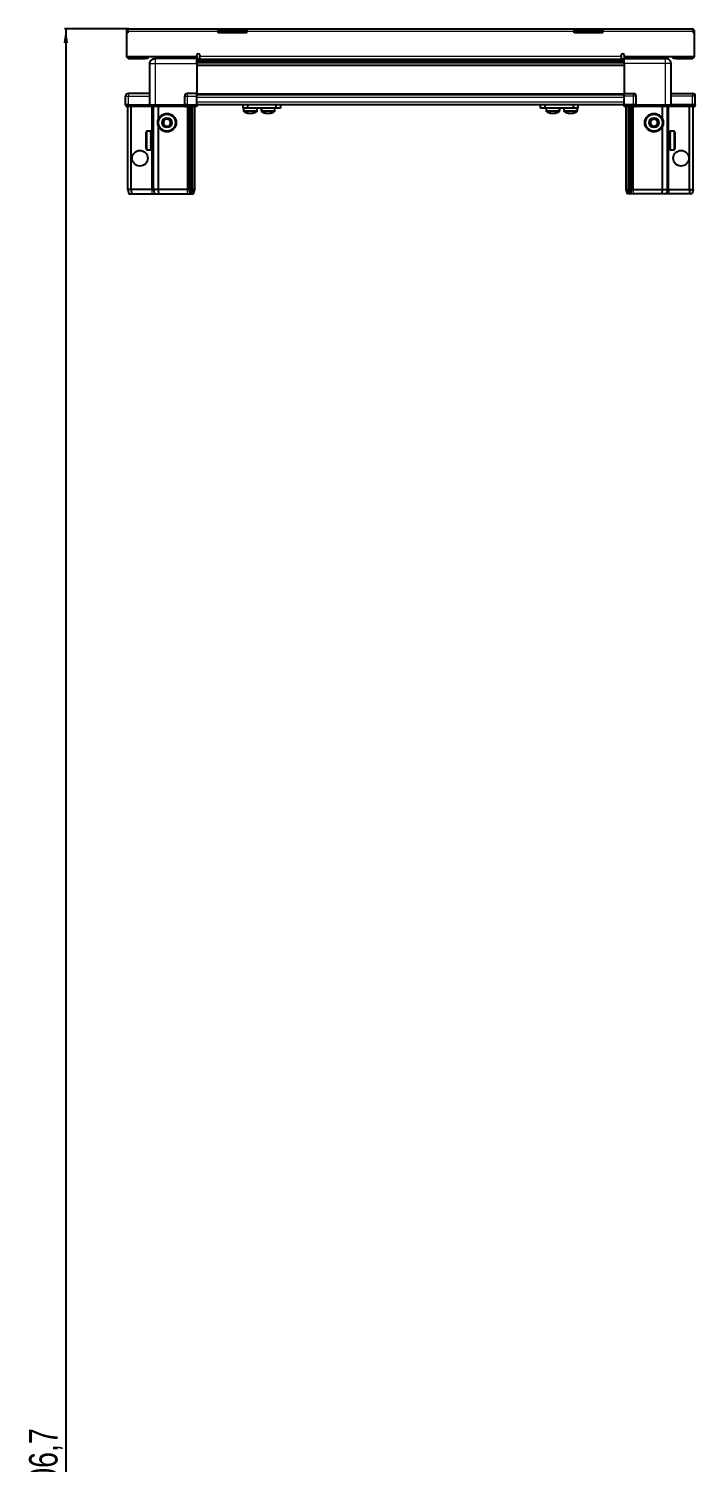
# Model space of a CAD drawing. Header units: millimetres. Extents: x 1021 to 4264, y -1438 to 1683.
# Drawn here: x 1077 to 1545, y -431 to 575 of the extents above; entities that cross this region are included whole.
import ezdxf

# ---------------------------------------------------------------- set-up
doc = ezdxf.new("R2010")
doc.units = ezdxf.units.MM
doc.layers.add('FORMAT', color=7, linetype='Continuous')
doc.styles.add('SLDTEXTSTYLE0', font='TXT', dxfattribs={"width": 0.75})
doc.dimstyles.new('SLDDIMSTYLE0', dxfattribs={"dimtxt": 20, "dimasz": 10, "dimexe": 0, "dimexo": 0.0625, "dimgap": 5, "dimtad": 2, "dimdec": 1, "dimrnd": 1e-09, "dimzin": 12, "dimdsep": 46, "dimtxsty": 'SLDTEXTSTYLE0', "dimsah": 1, "dimcen": 0.09, "dimadec": 0, "dimazin": 3, "dimtfac": 1, "dimtofl": 0, "dimtmove": 0, "dimatfit": 3, "dimfxl": 0, "dimfrac": 2, "dimtolj": 1, "dimtzin": 12, "dimarcsym": 0})

# ---------------------------------------------------------------- blocks, each defined once
blk = doc.blocks.new('_D_8')
at = {"layer": 'FORMAT'}
for p, q in [((1146.7, 575.4), (1101.6, 575.4)), ((1102.6, 575.4), (1102.6, -1431.3)), ((1147.2, -1431.3), (1101.6, -1431.3))]:
    blk.add_line(p, q, dxfattribs=at)
for points in [[(1102.6, 575.4), (1101.1, 565.4), (1104.2, 565.4)], [(1102.6, -1431.3), (1104.2, -1421.3), (1101.1, -1421.3)]]:
    blk.add_solid(points, dxfattribs=at)
at = {"layer": 'FORMAT', "insert": (1076.8, -468.6), "char_height": 20, "attachment_point": 1, "rotation": 90, "style": 'SLDTEXTSTYLE0'}
blk.add_mtext('2006,7', dxfattribs=at)

msp = doc.modelspace()

# ---------------------------------------------------------------- linework, layer by layer
at = {"color": 7, "linetype": 'Continuous', "lineweight": 25}
for p, q in [((1146.73, 575.42), (1209.63, 575.42)), ((1209.63, 573.32), (1209.63, 575.42)), ((1209.63, 575.42), (1219.63, 575.42)), ((1219.63, 573.92), (1209.63, 573.92)), ((1219.63, 575.42), (1229.63, 575.42)), ((1229.63, 573.92), (1219.63, 573.92)), ((1229.63, 575.42), (1459.63, 575.42)), ((1229.63, 575.42), (1229.63, 573.32)), ((1459.63, 573.32), (1459.63, 575.42)), ((1459.63, 575.42), (1469.63, 575.42)), ((1469.63, 573.92), (1459.63, 573.92)), ((1469.63, 575.42), (1479.63, 575.42)), ((1479.63, 573.92), (1469.63, 573.92)), ((1479.63, 575.42), (1542.53, 575.42)), ((1479.63, 575.42), (1479.63, 573.32)), ((1146.13, 573.32), (1145.13, 573.32)), ((1145.13, 573.32), (1145.13, 572.42)), ((1145.13, 572.42), (1145.13, 555.92)), ((1146.13, 572.42), (1145.13, 572.42)), ((1146.13, 573.32), (1146.13, 572.42)), ((1209.63, 572.42), (1209.63, 573.32)), ((1229.63, 572.42), (1209.63, 572.42)), ((1229.63, 572.42), (1229.63, 573.32)), ((1459.63, 572.42), (1459.63, 573.32)), ((1479.63, 572.42), (1459.63, 572.42)), ((1479.63, 572.42), (1479.63, 573.32)), ((1543.13, 573.32), (1543.13, 572.42)), ((1543.13, 573.32), (1544.13, 573.32)), ((1544.13, 572.42), (1543.13, 572.42)), ((1544.13, 572.42), (1544.13, 573.32)), ((1544.13, 555.92), (1544.13, 572.42)), ((1145.13, 555.92), (1194.63, 555.92)), ((1147.23, 554.42), (1158.13, 554.42)), ((1160.13, 554.42), (1158.13, 554.42)), ((1160.13, 555.92), (1160.13, 554.42)), ((1165.38, 555.92), (1165.38, 554.42)), ((1194.63, 554.42), (1165.63, 554.42)), ((1191.88, 554.42), (1191.88, 555.92)), ((1194.63, 555.92), (1194.63, 556.77)), ((1194.63, 555.92), (1194.63, 554.42)), ((1194.63, 553.77), (1218.51, 553.77)), ((1196.63, 556.77), (1196.63, 556.02)), ((1196.63, 553.92), (1196.63, 556.02)), ((1196.63, 553.92), (1492.63, 553.92)), ((1213.13, 553.92), (1213.13, 553.77)), ((1213.29, 553.92), (1213.29, 553.77)), ((1213.5, 553.92), (1213.5, 553.77)), ((1214.05, 553.92), (1214.05, 553.77)), ((1214.46, 553.92), (1214.46, 553.77)), ((1215.35, 553.92), (1215.35, 553.77)), ((1215.94, 553.92), (1215.94, 553.77)), ((1217.07, 553.92), (1217.07, 553.77)), ((1217.77, 553.92), (1217.77, 553.77)), ((1218.51, 553.77), (1219.05, 553.77)), ((1219.05, 553.92), (1219.05, 553.77)), ((1219.05, 553.77), (1219.05, 553.77)), ((1219.05, 553.77), (1219.78, 553.77)), ((1219.23, 553.92), (1219.23, 553.77)), ((1219.73, 553.92), (1219.73, 553.77)), ((1219.78, 553.92), (1219.78, 553.77)), ((1219.78, 553.77), (1220.75, 553.77)), ((1219.78, 553.77), (1219.78, 553.77)), ((1220.75, 553.77), (1468.51, 553.77)), ((1221.08, 553.92), (1221.08, 553.77)), ((1221.09, 553.92), (1221.09, 553.77)), ((1221.78, 553.92), (1221.78, 553.77)), ((1222.96, 553.92), (1222.96, 553.77)), ((1223.57, 553.92), (1223.57, 553.77)), ((1224.52, 553.92), (1224.52, 553.77)), ((1224.98, 553.92), (1224.98, 553.77)), ((1225.61, 553.92), (1225.61, 553.77)), ((1225.86, 553.92), (1225.86, 553.77)), ((1226.1, 553.92), (1226.1, 553.77)), ((1226.13, 553.92), (1226.13, 553.77)), ((1463.13, 553.92), (1463.13, 553.77)), ((1463.24, 553.92), (1463.24, 553.77)), ((1463.42, 553.92), (1463.42, 553.77)), ((1463.93, 553.92), (1463.93, 553.77)), ((1464.32, 553.92), (1464.32, 553.77)), ((1465.18, 553.92), (1465.18, 553.77)), ((1465.74, 553.92), (1465.74, 553.77)), ((1466.86, 553.92), (1466.86, 553.77)), ((1467.54, 553.92), (1467.54, 553.77)), ((1468.42, 553.77), (1468.81, 553.77)), ((1468.81, 553.92), (1468.81, 553.77)), ((1468.81, 553.77), (1468.82, 553.77)), ((1468.82, 553.77), (1469.55, 553.77)), ((1469.07, 553.92), (1469.07, 553.77)), ((1469.55, 553.92), (1469.55, 553.77)), ((1469.55, 553.77), (1470.84, 553.77)), ((1470.75, 553.77), (1494.63, 553.77)), ((1470.84, 553.92), (1470.84, 553.77)), ((1470.94, 553.92), (1470.94, 553.77)), ((1471.56, 553.92), (1471.56, 553.77)), ((1472.76, 553.92), (1472.76, 553.77)), ((1473.38, 553.92), (1473.38, 553.77)), ((1474.36, 553.92), (1474.36, 553.77)), ((1474.84, 553.92), (1474.84, 553.77)), ((1475.51, 553.92), (1475.51, 553.77)), ((1475.79, 553.92), (1475.79, 553.77)), ((1476.08, 553.92), (1476.08, 553.77)), ((1476.13, 553.77), (1476.13, 553.92)), ((1476.13, 553.92), (1476.13, 553.77)), ((1492.63, 556.02), (1492.63, 556.77)), ((1492.63, 556.02), (1492.63, 553.92)), ((1494.63, 556.77), (1494.63, 555.92)), ((1494.63, 555.92), (1544.13, 555.92)), ((1494.63, 555.92), (1494.63, 554.42)), ((1494.63, 554.42), (1523.63, 554.42)), ((1497.38, 555.92), (1497.38, 554.42)), ((1523.88, 554.42), (1523.88, 555.92)), ((1529.13, 554.42), (1529.13, 555.92)), ((1531.13, 554.42), (1529.13, 554.42)), ((1531.13, 554.42), (1542.03, 554.42)), ((1161.63, 521.92), (1161.63, 550.92)), ((1494.63, 551.98), (1194.63, 551.98)), ((1494.63, 551.94), (1194.63, 551.94)), ((1194.63, 550.92), (1194.63, 529.92)), ((1494.63, 550.92), (1494.63, 529.92)), ((1527.63, 521.92), (1527.63, 550.92)), ((1144.63, 521.92), (1144.63, 527.92)), ((1161.63, 529.92), (1146.63, 529.92)), ((1186.13, 521.92), (1186.13, 527.92)), ((1194.63, 529.92), (1188.13, 529.92)), ((1194.63, 527.92), (1194.63, 529.92)), ((1194.63, 529.27), (1494.63, 529.27)), ((1194.63, 521.92), (1194.63, 527.92)), ((1494.63, 529.92), (1501.13, 529.92)), ((1494.63, 527.92), (1494.63, 529.92)), ((1494.63, 521.92), (1494.63, 527.92)), ((1503.13, 521.92), (1503.13, 527.92)), ((1527.63, 529.92), (1542.63, 529.92)), ((1544.63, 521.92), (1544.63, 527.92)), ((1144.63, 521.92), (1144.63, 521.59)), ((1144.63, 521.92), (1144.63, 521.92)), ((1144.63, 521.92), (1144.63, 521.59)), ((1146.63, 521.92), (1144.63, 521.92)), ((1144.63, 521.59), (1145.13, 520.72)), ((1144.63, 521.59), (1145.13, 520.72)), ((1145.13, 520.72), (1146.63, 520.72)), ((1146.13, 462.42), (1146.13, 520.72)), ((1146.63, 521.92), (1161.43, 521.92)), ((1161.43, 520.72), (1146.63, 520.72)), ((1148.63, 462.42), (1148.63, 520.72)), ((1161.43, 521.92), (1161.63, 521.92)), ((1161.63, 520.72), (1161.43, 520.72)), ((1161.63, 521.92), (1161.63, 520.72)), ((1161.63, 521.92), (1165.63, 521.92)), ((1165.63, 520.72), (1161.63, 520.72)), ((1164.13, 462.42), (1164.13, 520.72)), ((1165.63, 521.92), (1185.93, 521.92)), ((1185.93, 520.72), (1165.63, 520.72)), ((1167.63, 511.92), (1167.63, 520.72)), ((1185.93, 521.92), (1186.13, 521.92)), ((1186.13, 520.72), (1185.93, 520.72)), ((1186.13, 521.92), (1186.13, 520.72)), ((1188.13, 521.92), (1186.13, 521.92)), ((1186.13, 521.92), (1188.13, 521.92)), ((1186.13, 520.72), (1186.81, 520.72)), ((1194.63, 520.72), (1186.81, 520.72)), ((1188.13, 521.92), (1194.63, 521.92)), ((1188.13, 521.59), (1194.63, 521.59)), ((1189.13, 462.42), (1189.13, 520.72)), ((1190.13, 462.42), (1190.13, 520.72)), ((1191.63, 462.42), (1191.63, 520.72)), ((1193.13, 462.42), (1193.13, 520.72)), ((1194.63, 522.07), (1494.63, 522.07)), ((1194.63, 521.92), (1194.63, 521.59)), ((1194.63, 521.59), (1194.63, 520.72)), ((1227.08, 519.57), (1227.08, 522.07)), ((1230.08, 519.57), (1227.08, 519.57)), ((1227.43, 519.57), (1227.43, 517.66)), ((1230.08, 522.07), (1230.08, 519.57)), ((1250.28, 519.57), (1230.08, 519.57)), ((1236.93, 517.66), (1236.93, 519.57)), ((1239.88, 519.57), (1239.88, 517.66)), ((1239.93, 519.57), (1239.93, 517.66)), ((1249.43, 517.66), (1249.43, 519.57)), ((1250.28, 519.57), (1250.28, 522.07)), ((1253.28, 519.57), (1250.28, 519.57)), ((1253.28, 522.07), (1253.28, 519.57)), ((1435.98, 519.57), (1435.98, 522.07)), ((1438.98, 519.57), (1435.98, 519.57)), ((1438.98, 522.07), (1438.98, 519.57)), ((1459.18, 519.57), (1438.98, 519.57)), ((1439.83, 519.57), (1439.83, 517.66)), ((1449.33, 517.66), (1449.33, 519.57)), ((1449.38, 517.66), (1449.38, 519.57)), ((1452.33, 519.57), (1452.33, 517.66)), ((1459.18, 519.57), (1459.18, 522.07)), ((1462.18, 519.57), (1459.18, 519.57)), ((1461.83, 517.66), (1461.83, 519.57)), ((1462.18, 522.07), (1462.18, 519.57)), ((1494.63, 521.92), (1501.13, 521.92)), ((1494.63, 521.92), (1494.63, 521.59)), ((1494.63, 521.92), (1494.63, 521.92)), ((1501.13, 521.92), (1494.63, 521.92)), ((1494.63, 520.72), (1494.63, 521.59)), ((1494.63, 521.59), (1494.63, 521.59)), ((1494.63, 521.59), (1501.13, 521.59)), ((1502.45, 520.72), (1494.63, 520.72)), ((1496.13, 462.42), (1496.13, 520.72)), ((1497.63, 462.42), (1497.63, 520.72)), ((1499.13, 462.42), (1499.13, 520.72)), ((1500.13, 462.42), (1500.13, 520.72)), ((1503.13, 521.92), (1501.13, 521.92)), ((1502.45, 520.72), (1503.13, 520.72)), ((1503.13, 521.92), (1503.13, 520.72)), ((1503.13, 521.92), (1503.33, 521.92)), ((1503.33, 520.72), (1503.13, 520.72)), ((1503.33, 521.92), (1523.63, 521.92)), ((1523.63, 520.72), (1503.33, 520.72)), ((1521.63, 511.92), (1521.63, 520.72)), ((1523.63, 521.92), (1527.63, 521.92)), ((1527.63, 520.72), (1523.63, 520.72)), ((1525.13, 462.42), (1525.13, 520.72)), ((1527.63, 521.92), (1527.63, 520.72)), ((1527.63, 521.92), (1527.83, 521.92)), ((1527.83, 520.72), (1527.63, 520.72)), ((1527.83, 521.92), (1542.63, 521.92)), ((1542.63, 521.92), (1527.83, 521.92)), ((1542.63, 520.72), (1527.83, 520.72)), ((1540.63, 462.42), (1540.63, 520.72)), ((1544.63, 521.92), (1542.63, 521.92)), ((1542.63, 520.72), (1544.13, 520.72)), ((1543.13, 462.42), (1543.13, 520.72)), ((1544.13, 520.72), (1544.63, 521.59)), ((1544.63, 521.92), (1544.63, 521.59)), ((1162.63, 503.42), (1159.73, 503.42)), ((1162.13, 503.33), (1162.63, 503.33)), ((1162.13, 503.33), (1162.13, 503.16)), ((1162.63, 503.33), (1162.63, 503.42)), ((1162.63, 503.16), (1162.63, 503.33)), ((1167.63, 462.42), (1167.63, 506.92)), ((1521.63, 462.42), (1521.63, 506.92)), ((1529.53, 503.42), (1526.63, 503.42)), ((1526.63, 503.42), (1526.63, 503.41)), ((1527.13, 503.41), (1526.63, 503.41)), ((1526.63, 503.41), (1526.63, 503.33)), ((1526.63, 503.33), (1526.63, 502.99)), ((1527.13, 503.33), (1526.63, 503.33)), ((1527.13, 503.33), (1527.13, 503.41)), ((1158.93, 491.22), (1158.93, 502.62)), ((1162.13, 503.16), (1162.63, 503.16)), ((1162.13, 502.67), (1162.63, 502.67)), ((1162.13, 502.67), (1162.13, 502.29)), ((1162.13, 502.29), (1162.63, 502.29)), ((1162.13, 501.46), (1162.63, 501.46)), ((1162.13, 501.46), (1162.13, 500.9)), ((1162.13, 500.9), (1162.63, 500.9)), ((1162.13, 499.8), (1162.63, 499.8)), ((1162.13, 499.8), (1162.13, 499.12)), ((1162.13, 499.12), (1162.63, 499.12)), ((1162.13, 497.85), (1162.63, 497.85)), ((1162.13, 497.85), (1162.13, 497.12)), ((1162.13, 497.55), (1162.63, 497.55)), ((1162.13, 497.12), (1162.63, 497.12)), ((1162.13, 495.82), (1162.63, 495.82)), ((1162.13, 495.82), (1162.13, 495.1)), ((1162.13, 495.69), (1162.63, 495.69)), ((1162.13, 495.1), (1162.63, 495.1)), ((1162.13, 493.89), (1162.63, 493.89)), ((1162.13, 493.89), (1162.13, 493.26)), ((1162.13, 493.26), (1162.63, 493.26)), ((1162.63, 502.67), (1162.63, 503.16)), ((1162.63, 502.29), (1162.63, 502.67)), ((1162.63, 501.46), (1162.63, 502.29)), ((1162.63, 500.9), (1162.63, 501.46)), ((1162.73, 501.32), (1162.63, 501.32)), ((1162.63, 499.8), (1162.63, 500.9)), ((1162.63, 499.12), (1162.63, 499.8)), ((1162.63, 497.85), (1162.63, 499.12)), ((1162.63, 497.55), (1162.63, 497.85)), ((1162.63, 495.82), (1162.63, 497.12)), ((1162.63, 495.1), (1162.63, 495.69)), ((1162.63, 493.89), (1162.63, 495.1)), ((1162.63, 493.26), (1162.63, 493.89)), ((1162.63, 492.26), (1162.63, 493.26)), ((1162.73, 499.81), (1162.73, 501.32)), ((1162.73, 492.52), (1162.73, 499.81)), ((1163.61, 500.23), (1163.13, 500.92)), ((1163.13, 492.92), (1163.13, 500.92)), ((1163.13, 492.92), (1163.61, 493.61)), ((1164.1, 500.92), (1163.61, 500.23)), ((1163.61, 493.61), (1163.61, 500.23)), ((1163.61, 493.61), (1164.1, 492.92)), ((1164.13, 500.92), (1164.1, 500.92)), ((1164.1, 492.92), (1164.1, 500.92)), ((1525.16, 500.92), (1525.13, 500.92)), ((1525.65, 500.23), (1525.16, 500.92)), ((1525.16, 500.92), (1525.16, 499.88)), ((1525.16, 499.88), (1525.16, 492.92)), ((1525.16, 492.92), (1525.65, 493.61)), ((1526.13, 500.92), (1525.65, 500.23)), ((1525.65, 500.23), (1525.65, 499.37)), ((1525.65, 499.37), (1525.65, 493.61)), ((1525.65, 493.61), (1526.13, 492.92)), ((1526.13, 500.92), (1526.13, 499.88)), ((1526.13, 499.88), (1526.13, 492.92)), ((1526.63, 501.32), (1526.53, 501.32)), ((1526.53, 501.32), (1526.53, 492.52)), ((1527.13, 502.99), (1526.63, 502.99)), ((1526.63, 502.99), (1526.63, 502.68)), ((1526.63, 502.68), (1526.63, 501.97)), ((1527.13, 502.68), (1526.63, 502.68)), ((1527.13, 501.97), (1526.63, 501.97)), ((1526.63, 501.97), (1526.63, 501.47)), ((1526.63, 501.47), (1526.63, 500.45)), ((1527.13, 501.47), (1526.63, 501.47)), ((1527.13, 500.45), (1526.63, 500.45)), ((1526.63, 500.45), (1526.63, 499.81)), ((1526.63, 499.81), (1526.63, 498.6)), ((1527.13, 499.81), (1526.63, 499.81)), ((1527.13, 498.6), (1526.63, 498.6)), ((1526.63, 498.6), (1526.63, 498.05)), ((1527.13, 498.05), (1526.63, 498.05)), ((1526.63, 497.87), (1526.63, 496.57)), ((1527.13, 497.87), (1526.63, 497.87)), ((1527.13, 496.57), (1526.63, 496.57)), ((1527.13, 496.19), (1526.63, 496.19)), ((1526.63, 496.19), (1526.63, 495.84)), ((1527.13, 495.84), (1526.63, 495.84)), ((1526.63, 495.84), (1526.63, 494.58)), ((1527.13, 494.58), (1526.63, 494.58)), ((1526.63, 494.58), (1526.63, 493.91)), ((1526.63, 493.91), (1526.63, 492.82)), ((1527.13, 493.91), (1526.63, 493.91)), ((1527.13, 502.68), (1527.13, 502.99)), ((1527.13, 501.47), (1527.13, 501.97)), ((1527.13, 499.81), (1527.13, 500.45)), ((1527.13, 497.87), (1527.13, 498.6)), ((1527.13, 495.84), (1527.13, 496.57)), ((1527.13, 493.91), (1527.13, 494.58)), ((1530.33, 502.62), (1530.33, 501.13)), ((1530.33, 501.13), (1530.33, 491.22)), ((1159.73, 490.42), (1162.63, 490.42)), ((1162.13, 492.26), (1162.63, 492.26)), ((1162.13, 492.26), (1162.13, 491.78)), ((1162.13, 491.78), (1162.63, 491.78)), ((1162.13, 491.09), (1162.63, 491.09)), ((1162.13, 491.09), (1162.13, 490.8)), ((1162.13, 490.8), (1162.63, 490.8)), ((1162.13, 490.49), (1162.63, 490.49)), ((1162.13, 490.49), (1162.13, 490.42)), ((1162.13, 490.42), (1162.63, 490.42)), ((1162.63, 492.52), (1162.73, 492.52)), ((1162.63, 491.78), (1162.63, 492.26)), ((1162.63, 491.09), (1162.63, 491.78)), ((1162.63, 490.8), (1162.63, 491.09)), ((1162.63, 490.49), (1162.63, 490.8)), ((1162.63, 490.42), (1162.63, 490.49)), ((1162.63, 490.42), (1162.63, 490.42)), ((1164.1, 492.92), (1164.13, 492.92)), ((1525.13, 492.92), (1525.16, 492.92)), ((1526.53, 492.52), (1526.63, 492.52)), ((1527.13, 492.82), (1526.63, 492.82)), ((1526.63, 492.82), (1526.63, 492.28)), ((1526.63, 492.28), (1526.63, 491.46)), ((1527.13, 492.28), (1526.63, 492.28)), ((1527.13, 491.46), (1526.63, 491.46)), ((1526.63, 491.46), (1526.63, 491.1)), ((1526.63, 491.1), (1526.63, 490.64)), ((1527.13, 491.1), (1526.63, 491.1)), ((1527.13, 490.64), (1526.63, 490.64)), ((1526.63, 490.64), (1526.63, 490.49)), ((1526.63, 490.49), (1526.63, 490.42)), ((1527.13, 490.49), (1526.63, 490.49)), ((1526.63, 490.42), (1529.53, 490.42)), ((1527.13, 492.28), (1527.13, 492.82)), ((1527.13, 491.1), (1527.13, 491.46)), ((1527.13, 490.49), (1527.13, 490.64)), ((1148.63, 462.42), (1146.13, 462.42)), ((1146.13, 462.42), (1146.93, 459.42)), ((1146.93, 459.42), (1148.78, 459.42)), ((1163.13, 462.42), (1148.63, 462.42)), ((1148.63, 462.42), (1148.78, 459.42)), ((1148.78, 459.42), (1163.13, 459.42)), ((1164.13, 462.42), (1163.13, 462.42)), ((1163.13, 459.42), (1164.93, 459.42)), ((1167.63, 462.42), (1164.13, 462.42)), ((1164.13, 462.42), (1164.93, 459.42)), ((1164.93, 459.42), (1167.96, 459.42)), ((1188.13, 462.42), (1167.63, 462.42)), ((1167.96, 459.42), (1167.63, 462.42)), ((1167.96, 459.42), (1188.13, 459.42)), ((1189.13, 462.42), (1188.13, 462.42)), ((1188.13, 459.42), (1189.93, 459.42)), ((1190.13, 462.42), (1189.13, 462.42)), ((1189.93, 459.42), (1189.13, 462.42)), ((1189.93, 459.42), (1190.67, 459.42)), ((1191.63, 462.42), (1190.13, 462.42)), ((1190.67, 459.42), (1190.13, 462.42)), ((1190.67, 459.42), (1191.17, 459.42)), ((1191.17, 459.42), (1191.63, 462.42)), ((1191.17, 459.42), (1192.33, 459.42)), ((1193.13, 462.42), (1191.63, 462.42)), ((1192.33, 459.42), (1193.13, 462.42)), ((1496.13, 462.42), (1497.63, 462.42)), ((1496.93, 459.42), (1496.13, 462.42)), ((1498.08, 459.42), (1496.93, 459.42)), ((1498.08, 459.42), (1497.63, 462.42)), ((1497.63, 462.42), (1499.13, 462.42)), ((1498.58, 459.42), (1498.08, 459.42)), ((1498.58, 459.42), (1499.13, 462.42)), ((1499.33, 459.42), (1498.58, 459.42)), ((1499.13, 462.42), (1500.13, 462.42)), ((1499.33, 459.42), (1500.13, 462.42)), ((1501.13, 459.42), (1499.33, 459.42)), ((1500.13, 462.42), (1501.13, 462.42)), ((1501.13, 462.42), (1521.63, 462.42)), ((1521.3, 459.42), (1501.13, 459.42)), ((1521.3, 459.42), (1521.63, 462.42)), ((1524.33, 459.42), (1521.3, 459.42)), ((1521.63, 462.42), (1525.13, 462.42)), ((1525.13, 462.42), (1524.33, 459.42)), ((1526.13, 459.42), (1524.33, 459.42)), ((1525.13, 462.42), (1526.13, 462.42)), ((1526.13, 462.42), (1540.63, 462.42)), ((1540.47, 459.42), (1526.13, 459.42)), ((1540.63, 462.42), (1540.47, 459.42)), ((1542.33, 459.42), (1540.47, 459.42)), ((1540.63, 462.42), (1543.13, 462.42)), ((1543.13, 462.42), (1542.33, 459.42))]:
    msp.add_line(p, q, dxfattribs=at)
at = {"color": 8, "linetype": 'Continuous', "lineweight": 18}
for p, q in [((1219.63, 573.92), (1219.63, 575.42)), ((1469.63, 575.42), (1469.63, 573.92)), ((1209.63, 573.32), (1146.13, 573.32)), ((1459.63, 573.32), (1229.63, 573.32)), ((1543.13, 573.32), (1479.63, 573.32)), ((1147.23, 555.92), (1147.23, 554.42)), ((1158.13, 554.42), (1158.13, 555.92)), ((1194.63, 554.42), (1196.63, 554.42)), ((1196.63, 556.02), (1492.63, 556.02)), ((1492.63, 554.42), (1494.63, 554.42)), ((1531.13, 555.92), (1531.13, 554.42)), ((1542.03, 555.92), (1542.03, 554.42)), ((1165.63, 550.92), (1194.63, 550.92)), ((1165.63, 521.92), (1165.63, 550.92)), ((1494.63, 553.18), (1194.63, 553.18)), ((1194.63, 550.74), (1494.63, 550.74)), ((1494.63, 549.32), (1194.63, 549.32)), ((1523.63, 550.92), (1494.63, 550.92)), ((1523.63, 521.92), (1523.63, 550.92)), ((1144.63, 527.92), (1146.63, 527.92)), ((1146.63, 529.92), (1146.63, 527.92)), ((1146.63, 527.92), (1161.63, 527.92)), ((1146.63, 521.92), (1146.63, 527.92)), ((1186.13, 527.92), (1188.13, 527.92)), ((1188.13, 527.92), (1188.13, 529.92)), ((1188.13, 527.92), (1194.63, 527.92)), ((1188.13, 521.92), (1188.13, 527.92)), ((1194.63, 529.92), (1494.63, 529.92)), ((1194.63, 527.27), (1494.63, 527.27)), ((1194.63, 524.07), (1494.63, 524.07)), ((1501.13, 527.92), (1494.63, 527.92)), ((1501.13, 527.92), (1501.13, 529.92)), ((1501.13, 521.92), (1501.13, 527.92)), ((1503.13, 527.92), (1501.13, 527.92)), ((1542.63, 527.92), (1527.63, 527.92)), ((1542.63, 529.92), (1542.63, 527.92)), ((1542.63, 521.92), (1542.63, 527.92)), ((1544.63, 527.92), (1542.63, 527.92)), ((1146.63, 521.92), (1146.63, 520.72)), ((1161.43, 520.72), (1161.43, 521.92)), ((1163.13, 500.92), (1163.13, 520.72)), ((1165.63, 521.92), (1165.63, 520.72)), ((1185.93, 520.72), (1185.93, 521.92)), ((1188.13, 521.92), (1188.13, 521.59)), ((1188.13, 462.42), (1188.13, 520.72)), ((1236.93, 517.66), (1227.43, 517.66)), ((1236.74, 517.29), (1227.62, 517.29)), ((1239.93, 517.66), (1239.88, 517.66)), ((1249.43, 517.66), (1239.93, 517.66)), ((1240.12, 517.29), (1240.07, 517.29)), ((1249.24, 517.29), (1240.12, 517.29)), ((1442.04, 517.66), (1439.83, 517.66)), ((1442.14, 517.29), (1440.02, 517.29)), ((1449.33, 517.66), (1442.04, 517.66)), ((1449.14, 517.29), (1442.14, 517.29)), ((1449.19, 517.29), (1449.14, 517.29)), ((1449.38, 517.66), (1449.33, 517.66)), ((1459.83, 517.66), (1452.33, 517.66)), ((1459.72, 517.29), (1452.52, 517.29)), ((1461.64, 517.29), (1459.72, 517.29)), ((1461.83, 517.66), (1459.83, 517.66)), ((1494.63, 521.92), (1494.63, 521.59)), ((1501.13, 521.92), (1501.13, 521.59)), ((1501.13, 462.42), (1501.13, 520.72)), ((1503.33, 521.92), (1503.33, 520.72)), ((1523.63, 521.92), (1523.63, 520.72)), ((1526.13, 500.92), (1526.13, 520.72)), ((1527.83, 521.92), (1527.83, 520.72)), ((1542.63, 521.92), (1542.63, 520.72)), ((1159.73, 490.42), (1159.73, 503.42)), ((1529.53, 503.42), (1529.53, 501.73)), ((1529.53, 501.73), (1529.53, 490.42)), ((1163.13, 462.42), (1163.13, 492.92)), ((1526.13, 462.42), (1526.13, 492.92)), ((1163.13, 462.42), (1163.13, 459.42)), ((1188.13, 459.42), (1188.13, 462.42)), ((1501.13, 459.42), (1501.13, 462.42)), ((1526.13, 462.42), (1526.13, 459.42))]:
    msp.add_line(p, q, dxfattribs=at)
at = {"color": 7, "linetype": 'Continuous', "lineweight": 25}
for centre, radius in [((1173.63, 509.42), 6.5), ((1515.63, 509.42), 6.5), ((1173.63, 509.42), 3.46), ((1515.63, 509.42), 3.46), ((1154.63, 484.42), 5.5), ((1534.63, 484.42), 5.5)]:
    msp.add_circle(centre, radius, dxfattribs=at)
at = {"color": 8, "linetype": 'Continuous', "lineweight": 18}
for centre in [(1173.63, 509.42), (1515.63, 509.42)]:
    msp.add_circle(centre, 5.7, dxfattribs=at)
at = {"color": 7, "linetype": 'Continuous', "lineweight": 25}
for centre, radius, start, end in [((1147.23, 556.52), 2.1, 196.60155, 270), ((1195.63, 556.77), 1, 0, 180), ((1493.63, 556.77), 1, 0, 180), ((1542.03, 556.52), 2.1, 270, 343.39845), ((1146.63, 527.92), 2, 90, 180), ((1188.13, 527.92), 2, 90, 180), ((1501.13, 527.92), 2, 0, 90), ((1542.63, 527.92), 2, 0, 90), ((1227.88, 517.66), 0.45, 180, 235.28209), ((1232.18, 523.87), 8, 235.28209, 258.9392), ((1232.18, 523.87), 8, 281.00757, 304.71791), ((1236.48, 517.66), 0.45, 304.71791, 0), ((1240.33, 517.66), 0.45, 180, 235.28209), ((1240.38, 517.66), 0.45, 180, 235.28209), ((1244.63, 523.87), 8, 235.28209, 255.8287), ((1244.68, 523.87), 8, 235.28209, 259.06255), ((1244.68, 523.87), 8, 280.87532, 304.71791), ((1248.98, 517.66), 0.45, 304.71791, 0), ((1440.28, 517.66), 0.45, 180, 235.28209), ((1444.58, 523.87), 8, 235.28209, 259.05401), ((1444.58, 523.87), 8, 280.84597, 304.71791), ((1444.63, 523.87), 8, 280.92113, 304.71791), ((1448.88, 517.66), 0.45, 304.71791, 0), ((1448.93, 517.66), 0.45, 304.71791, 0), ((1452.78, 517.66), 0.45, 180, 235.28209), ((1457.08, 523.87), 8, 235.28209, 258.92302), ((1457.08, 523.87), 8, 280.93918, 304.71791), ((1461.38, 517.66), 0.45, 304.71791, 0), ((1159.73, 502.62), 0.8, 90, 180), ((1173.63, 509.42), 2.5, 134.92207, 194.92207), ((1173.63, 509.42), 2.5, 194.92207, 254.92207), ((1173.63, 509.42), 2.5, 74.92207, 134.92207), ((1173.63, 509.42), 2.5, 254.92207, 314.92207), ((1173.63, 509.42), 2.5, 14.92207, 74.92207), ((1173.63, 509.42), 2.5, 314.92207, 14.92207), ((1515.63, 509.42), 2.5, 118.29497, 178.29497), ((1515.63, 509.42), 2.5, 178.29497, 238.29497), ((1515.63, 509.42), 2.5, 238.29497, 298.29497), ((1515.63, 509.42), 2.5, 58.29497, 118.29497), ((1515.63, 509.42), 2.5, 298.29497, 358.29497), ((1515.63, 509.42), 2.5, 358.29497, 58.29497), ((1529.53, 502.62), 0.8, 360, 90), ((1163.13, 501.32), 0.4, 180, 270), ((1526.13, 501.32), 0.4, 270, 0), ((1159.73, 491.22), 0.8, 180, 270), ((1163.13, 492.52), 0.4, 90, 180), ((1526.13, 492.52), 0.4, 360, 90), ((1529.53, 491.22), 0.8, 270, 0)]:
    msp.add_arc(centre, radius, start, end, dxfattribs=at)
for centre, start_param, end_param in [((1188.13, 518.12), 0, 0.7227342), ((1501.13, 518.12), 5.5604511, 6.2831853)]:
    msp.add_ellipse(centre, major_axis=(0, 3.46), ratio=0.5773503, start_param=start_param, end_param=end_param, dxfattribs=at)
for points, knots in [([(1146.76, 575.33), (1146.66, 575.32), (1146.34, 575.27), (1145.84, 574.94), (1145.38, 574.39), (1145.16, 573.81), (1145.14, 573.45), (1145.13, 573.32)], [0, 0, 0, 0, 0.0979668, 0.3537447, 0.6095195, 0.8652942, 1, 1, 1, 1]), ([(1146.13, 573.32), (1146.18, 573.57), (1146.27, 574.07), (1146.4, 574.71), (1146.53, 575.17), (1146.64, 575.39), (1146.71, 575.41), (1146.73, 575.42)], [0, 0, 0, 0, 0.2302553, 0.4485219, 0.6667858, 0.8850496, 1, 1, 1, 1]), ([(1542.53, 575.42), (1542.58, 575.39), (1542.67, 575.34), (1542.8, 574.95), (1542.93, 574.39), (1543.04, 573.81), (1543.11, 573.45), (1543.13, 573.32)], [0, 0, 0, 0, 0.23025534, 0.4485219, 0.6667858, 0.88504963, 1, 1, 1, 1]), ([(1544.13, 573.32), (1544.1, 573.57), (1544.05, 574.07), (1543.66, 574.7), (1543.14, 575.16), (1542.72, 575.28), (1542.53, 575.34)], [0, 0, 0, 0, 0.2725536, 0.53091607, 0.78927538, 1, 1, 1, 1]), ([(1161.63, 550.92), (1161.68, 551.36), (1161.75, 552.04), (1162.18, 552.85), (1162.64, 553.41), (1163.2, 553.86), (1164.01, 554.3), (1164.69, 554.37), (1165.13, 554.42)], [0, 0, 0, 0, 0.2394568, 0.3683607, 0.5, 0.6316393, 0.7605432, 1, 1, 1, 1]), ([(1165.63, 554.42), (1165.56, 554.42), (1165.43, 554.42), (1165.27, 554.42), (1165.15, 554.42), (1165.14, 554.42), (1165.13, 554.42)], [0, 0, 0, 0, 0.2493943, 0.5003335, 0.7501667, 1, 1, 1, 1]), ([(1194.63, 550.92), (1194.63, 551.31), (1194.63, 552.1), (1194.63, 553.15), (1194.63, 553.94), (1194.63, 554.36), (1194.63, 554.4), (1194.63, 554.42)], [0, 0, 0, 0, 0.2146939, 0.4293877, 0.6440816, 0.8587754, 1, 1, 1, 1]), ([(1494.63, 550.92), (1494.63, 551.31), (1494.63, 552.1), (1494.63, 553.15), (1494.63, 553.94), (1494.63, 554.36), (1494.63, 554.4), (1494.63, 554.42)], [0, 0, 0, 0, 0.2146939, 0.4293877, 0.6440816, 0.8587754, 1, 1, 1, 1]), ([(1523.63, 554.42), (1523.69, 554.42), (1523.83, 554.42), (1523.99, 554.42), (1524.11, 554.42), (1524.12, 554.42), (1524.13, 554.42)], [0, 0, 0, 0, 0.2493943, 0.5003335, 0.7501667, 1, 1, 1, 1]), ([(1527.63, 550.92), (1527.58, 551.36), (1527.51, 552.04), (1527.07, 552.85), (1526.62, 553.41), (1526.06, 553.86), (1525.25, 554.3), (1524.57, 554.37), (1524.13, 554.42)], [0, 0, 0, 0, 0.23945684, 0.36836066, 0.5, 0.63163934, 0.76054316, 1, 1, 1, 1]), ([(1230.68, 516.02), (1230.68, 516.01), (1230.68, 516.01), (1230.54, 516.04), (1230.36, 516.09), (1230.21, 516.15), (1230.14, 516.18), (1230.13, 516.19), (1230.13, 516.19), (1230.14, 516.19), (1230.16, 516.19), (1230.23, 516.17), (1230.52, 516.11), (1230.9, 516.03), (1231.32, 516.01), (1231.59, 516.03), (1231.75, 516.1), (1231.85, 516.17), (1231.92, 516.19), (1231.95, 516.19), (1231.97, 516.19), (1231.99, 516.19), (1232.03, 516.19), (1232.13, 516.15), (1232.29, 516.09), (1232.51, 516.03), (1232.81, 516.01), (1233.15, 516.03), (1233.46, 516.08), (1233.7, 516.13), (1233.82, 516.15), (1233.9, 516.17), (1233.95, 516.18), (1233.99, 516.19), (1234.01, 516.19), (1234.01, 516.19), (1234.01, 516.19)], [0, 0, 0, 0, 0.02609806, 0.07983731, 0.13720457, 0.17835712, 0.1990393, 0.20333955, 0.20768945, 0.21072293, 0.21454384, 0.22147953, 0.24860164, 0.35577715, 0.40489702, 0.45442268, 0.54604997, 0.59140385, 0.59711865, 0.60132508, 0.60438175, 0.60744379, 0.6119905, 0.62422862, 0.67851933, 0.75975016, 0.80430476, 0.84902576, 0.92362505, 0.95135982, 0.96870753, 0.97999594, 0.99114211, 0.99547316, 0.99884503, 1, 1, 1, 1]), ([(1234.01, 516.19), (1234.02, 516.19), (1234.02, 516.19), (1234.03, 516.19), (1233.98, 516.15), (1233.84, 516.09), (1233.7, 516.03), (1233.65, 516.01), (1233.69, 516.02), (1233.71, 516.02)], [0, 0, 0, 0, 0.0151829, 0.0365363, 0.0956997, 0.3601423, 0.6752387, 0.8745348, 1, 1, 1, 1]), ([(1243.17, 516.02), (1243.17, 516.01), (1243.19, 516.01), (1243.05, 516.06), (1242.89, 516.12), (1242.77, 516.18), (1242.77, 516.19), (1242.77, 516.19), (1242.79, 516.19), (1242.81, 516.19), (1242.9, 516.17), (1243.24, 516.09), (1243.66, 516.02), (1244.1, 516.01), (1244.32, 516.04), (1244.49, 516.1), (1244.61, 516.15), (1244.69, 516.18), (1244.74, 516.19), (1244.76, 516.19), (1244.78, 516.19), (1244.81, 516.19), (1244.87, 516.17), (1245, 516.11), (1245.15, 516.03), (1245.46, 516.01), (1245.85, 516.03), (1246.23, 516.1), (1246.53, 516.17), (1246.64, 516.19), (1246.66, 516.19), (1246.67, 516.19), (1246.68, 516.19), (1246.68, 516.19), (1246.62, 516.15), (1246.44, 516.09), (1246.24, 516.03), (1246.2, 516.02), (1246.19, 516.02)], [0, 0, 0, 0, 0.0283629, 0.08068229, 0.1383562, 0.16729235, 0.17091751, 0.17379549, 0.1766977, 0.18004982, 0.18639917, 0.21307731, 0.31901904, 0.35398038, 0.39928328, 0.44764465, 0.48233679, 0.49977215, 0.50339732, 0.50706434, 0.5096216, 0.51284268, 0.51868955, 0.54155386, 0.63190424, 0.67331293, 0.71506372, 0.79230674, 0.83054067, 0.83535832, 0.8389044, 0.84148121, 0.84406255, 0.84789549, 0.85821238, 0.90398018, 0.97245884, 1, 1, 1, 1]), ([(1443.06, 516.02), (1443.06, 516.02), (1443.02, 516.02), (1442.81, 516.09), (1442.65, 516.15), (1442.59, 516.18), (1442.58, 516.19), (1442.58, 516.19), (1442.59, 516.19), (1442.61, 516.19), (1442.66, 516.18), (1442.88, 516.13), (1443.21, 516.06), (1443.59, 516.01), (1443.87, 516.01), (1444.13, 516.05), (1444.27, 516.12), (1444.4, 516.18), (1444.45, 516.19), (1444.47, 516.19), (1444.49, 516.19), (1444.52, 516.19), (1444.56, 516.18), (1444.68, 516.14), (1444.84, 516.06), (1445.09, 516.01), (1445.45, 516.01), (1445.82, 516.06), (1446.15, 516.12), (1446.38, 516.18), (1446.46, 516.19), (1446.48, 516.19), (1446.49, 516.19), (1446.49, 516.19), (1446.47, 516.17), (1446.31, 516.09), (1446.07, 516.01), (1446.09, 516.01), (1446.09, 516.01)], [0, 0, 0, 0, 0.0245191, 0.1059739, 0.1338421, 0.1478185, 0.1535531, 0.1564027, 0.1592796, 0.1617801, 0.1664773, 0.1816483, 0.2541107, 0.3009981, 0.3355791, 0.3791917, 0.4620214, 0.4826759, 0.486455, 0.4902707, 0.4928167, 0.4953568, 0.4997844, 0.513427, 0.5769545, 0.6409725, 0.679017, 0.7313711, 0.7890832, 0.8180386, 0.8216661, 0.824546, 0.8274502, 0.8308045, 0.8371581, 0.8638539, 0.9698659, 1, 1, 1, 1]), ([(1455.55, 516.02), (1455.56, 516.02), (1455.61, 516.01), (1455.56, 516.03), (1455.44, 516.08), (1455.33, 516.13), (1455.28, 516.15), (1455.25, 516.17), (1455.23, 516.18), (1455.23, 516.19), (1455.24, 516.19), (1455.24, 516.19), (1455.25, 516.19)], [0, 0, 0, 0, 0.117513, 0.3191822, 0.6555874, 0.7806573, 0.8588867, 0.9097918, 0.9600554, 0.9795862, 0.9947917, 1, 1, 1, 1]), ([(1455.25, 516.19), (1455.25, 516.19), (1455.26, 516.19), (1455.3, 516.19), (1455.46, 516.15), (1455.75, 516.09), (1456.1, 516.03), (1456.43, 516.01), (1456.76, 516.02), (1456.97, 516.09), (1457.13, 516.15), (1457.21, 516.18), (1457.25, 516.19), (1457.28, 516.19), (1457.3, 516.19), (1457.32, 516.19), (1457.37, 516.18), (1457.47, 516.13), (1457.58, 516.06), (1457.78, 516.01), (1458.03, 516.01), (1458.42, 516.05), (1458.77, 516.12), (1459.04, 516.18), (1459.1, 516.19), (1459.12, 516.19), (1459.13, 516.19), (1459.13, 516.19), (1459.12, 516.18), (1459.02, 516.14), (1458.81, 516.07), (1458.59, 516.01), (1458.58, 516.01), (1458.58, 516.02)], [0, 0, 0, 0, 0.0033506, 0.0080628, 0.021119, 0.0794763, 0.1490118, 0.1929925, 0.2373326, 0.3338878, 0.3669223, 0.3834897, 0.3902874, 0.3936653, 0.3970754, 0.4000395, 0.4056074, 0.423591, 0.5094867, 0.5650663, 0.606058, 0.6577556, 0.7559406, 0.7804241, 0.7849037, 0.7894268, 0.7924448, 0.7954558, 0.8007042, 0.816876, 0.8921804, 0.9680663, 1, 1, 1, 1]), ([(1170.84, 510.17), (1171.21, 510.53), (1171.89, 511.22), (1172.57, 511.89), (1172.89, 512.21)], [0, 0, 0, 0, 0.5346859, 1, 1, 1, 1]), ([(1171.59, 507.38), (1171.5, 507.71), (1171.28, 508.51), (1171.03, 509.47), (1170.87, 510.05), (1170.84, 510.17)], [0, 0, 0, 0, 0.3629006, 0.8668753, 1, 1, 1, 1]), ([(1174.37, 506.63), (1173.87, 506.76), (1172.94, 507.02), (1172.02, 507.27), (1171.59, 507.38)], [0, 0, 0, 0, 0.5346859, 1, 1, 1, 1]), ([(1172.89, 512.21), (1173.38, 512.08), (1174.32, 511.82), (1175.24, 511.57), (1175.67, 511.46)], [0, 0, 0, 0, 0.5346859, 1, 1, 1, 1]), ([(1176.42, 508.67), (1176.05, 508.3), (1175.37, 507.62), (1174.69, 506.95), (1174.37, 506.63)], [0, 0, 0, 0, 0.5346859, 1, 1, 1, 1]), ([(1175.67, 511.46), (1175.71, 511.34), (1175.86, 510.76), (1176.12, 509.8), (1176.33, 509), (1176.42, 508.67)], [0, 0, 0, 0, 0.1331247, 0.6370994, 1, 1, 1, 1]), ([(1513.09, 508.05), (1513.1, 508.57), (1513.13, 509.53), (1513.16, 510.49), (1513.17, 510.94)], [0, 0, 0, 0, 0.5346859, 1, 1, 1, 1]), ([(1515.54, 506.53), (1515.25, 506.72), (1514.55, 507.15), (1513.7, 507.67), (1513.19, 507.99), (1513.09, 508.05)], [0, 0, 0, 0, 0.3629006, 0.8668753, 1, 1, 1, 1]), ([(1513.17, 510.94), (1513.63, 511.18), (1514.48, 511.64), (1515.32, 512.09), (1515.72, 512.31)], [0, 0, 0, 0, 0.5346859, 1, 1, 1, 1]), ([(1518.09, 507.9), (1517.63, 507.66), (1516.78, 507.2), (1515.94, 506.75), (1515.54, 506.53)], [0, 0, 0, 0, 0.53468586, 1, 1, 1, 1]), ([(1515.72, 512.31), (1515.82, 512.24), (1516.33, 511.93), (1517.18, 511.4), (1517.88, 510.97), (1518.17, 510.79)], [0, 0, 0, 0, 0.1331247, 0.6370994, 1, 1, 1, 1]), ([(1518.17, 510.79), (1518.16, 510.27), (1518.13, 509.31), (1518.1, 508.35), (1518.09, 507.9)], [0, 0, 0, 0, 0.5346859, 1, 1, 1, 1])]:
    msp.add_open_spline(points, degree=3, knots=knots, dxfattribs=at)
at = {"color": 8, "linetype": 'Continuous', "lineweight": 18}
for points in [[(1165.63, 550.92), (1165.63, 551.36), (1165.63, 552.04), (1165.63, 552.85), (1165.63, 553.41), (1165.63, 553.86), (1165.63, 554.3), (1165.63, 554.37), (1165.63, 554.42)], [(1523.63, 550.92), (1523.63, 551.36), (1523.63, 552.04), (1523.63, 552.85), (1523.63, 553.41), (1523.63, 553.86), (1523.63, 554.3), (1523.63, 554.37), (1523.63, 554.42)]]:
    msp.add_open_spline(points, degree=3, knots=[0, 0, 0, 0, 0.23945684, 0.36836066, 0.5, 0.63163934, 0.76054316, 1, 1, 1, 1], dxfattribs=at)
for points in [[(1161.63, 550.92), (1161.69, 550.92), (1161.81, 550.92), (1162.73, 550.92), (1164.06, 550.92), (1165.11, 550.92), (1165.63, 550.92)], [(1527.63, 550.92), (1527.57, 550.92), (1527.45, 550.92), (1526.52, 550.92), (1525.2, 550.92), (1524.15, 550.92), (1523.63, 550.92)]]:
    msp.add_open_spline(points, degree=3, dxfattribs=at)

# ---------------------------------------------------------------- dimensions: what is measured, and where the dimension line sits
at = {"layer": 'FORMAT'}
dim = msp.add_linear_dim(base=(1102.63, -1431.28), p1=(1146.73, 575.42), p2=(1147.23, -1431.28), angle=90, dimstyle='SLDDIMSTYLE0', dxfattribs=at)
dim.commit()
dim.dimension.update_dxf_attribs({"geometry": '_D_8', "text_midpoint": (1102.63, -427.93), "dimtype": 160})

doc.saveas('drawing.dxf')
